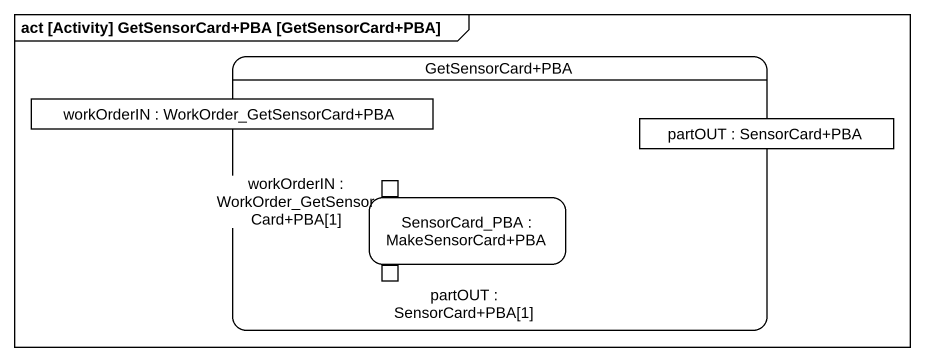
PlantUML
@startuml
mainframe act [Activity] GetSensorCard+PBA [GetSensorCard+PBA]
hide empty description
state "GetSensorCard+PBA" as GetSensorCard_PBA {
  state "workOrderIN : WorkOrder_GetSensorCard+PBA" as workOrderIN <<object>>
  state "partOUT : SensorCard+PBA" as partOUT <<object>>
  state "SensorCard_PBA : MakeSensorCard+PBA" as SensorCard_PBA {
    state "workOrderIN : WorkOrder_GetSensorCard+PBA[1]" as workOrderIN_WorkOrder <<inputPin>>
    state "partOUT : SensorCard+PBA[1]" as partOUT_SensorCard_PBA_1 <<outputPin>>
  }
}
@enduml
